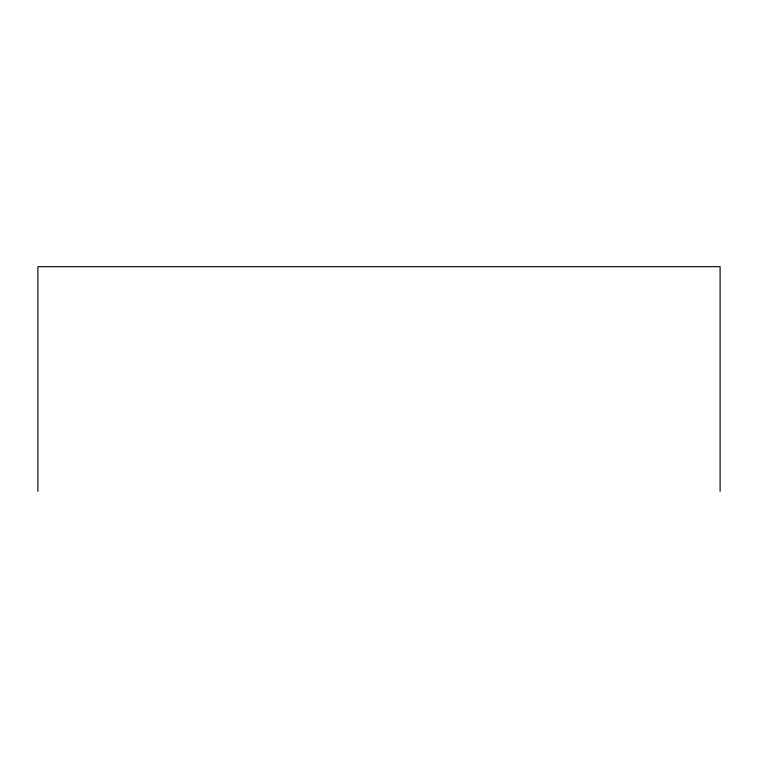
<?xml version="1.0" encoding="UTF-8"?>
<svg xmlns="http://www.w3.org/2000/svg" width="758" height="758" viewBox="0 0 758 758"><rect width="100%" height="100%" fill="white"/><g stroke="black" fill="none" stroke-linecap="round" stroke-linejoin="round"><path stroke-width="1.14" d="M720.1 491.326L720.1 266.674L37.9 266.674L37.9 491.326"/></g></svg>
